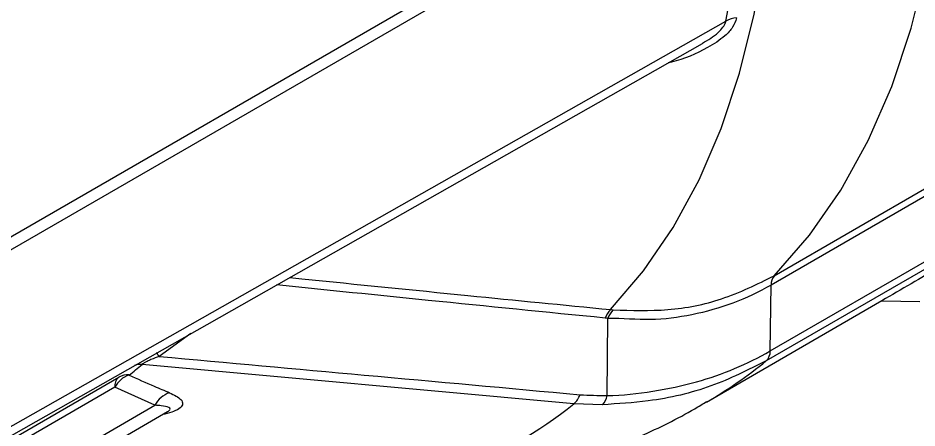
# Model space of a CAD drawing. Extents: x 17.3 to 113.1, y 4.8 to 84.5.
# Drawn here: x 80.481 to 82.8, y 62.867 to 63.923 of the extents above; entities that cross this region are included whole.
import ezdxf

# ---------------------------------------------------------------- set-up
doc = ezdxf.new("R2010")
doc.units = 0
doc.header["$MEASUREMENT"] = 0
doc.layers.add('OBJECT', color=7, linetype='CONTINUOUS')

msp = doc.modelspace()

# ---------------------------------------------------------------- linework, layer by layer
at = {"layer": 'OBJECT'}
for p, q in [((82.3577, 64.4526), (79.0457, 62.5406)), ((79.0457, 62.5079), (82.3577, 64.4199)), ((83.0223, 63.5808), (82.4236, 63.2352)), ((82.4318, 63.2591), (82.8358, 63.4923)), ((82.421, 63.0653), (83.0949, 63.4543)), ((83.0848, 63.4287), (82.4109, 63.0397)), ((82.421, 63.0653), (82.4236, 63.2352)), ((82.2567, 62.9334), (82.7095, 63.1949)), ((82.7093, 63.1947), (82.8072, 63.1931)), ((82.0096, 63.1718), (82.0162, 63.1712)), ((82.0007, 62.9504), (82.0023, 63.1493)), ((80.9266, 63.1099), (80.845, 63.0513)), ((81.9146, 62.929), (80.801, 63.0307)), ((77.9698, 61.3979), (80.741, 62.9976)), ((80.7305, 62.9717), (77.9605, 61.3726)), ((80.8342, 62.9254), (80.7305, 62.9717)), ((77.9643, 61.2686), (80.8342, 62.9254)), ((81.9885, 62.9267), (81.9146, 62.929)), ((77.9583, 61.2298), (80.8669, 62.9089)), ((80.8669, 62.9089), (80.867, 62.909))]:
    msp.add_line(p, q, dxfattribs=at)
at = {"layer": 'OBJECT', "flags": 128}
for points in [[(82.4318, 63.2591), (82.5222, 63.3633), (82.603, 63.4797), (82.674, 63.6079), (82.7348, 63.7471), (82.7851, 63.8968), (82.8247, 64.0563), (82.8534, 64.2247), (82.8711, 64.4014), (82.8776, 64.5854)], [(82.0096, 63.1718), (82.0947, 63.2718), (82.1708, 63.3833), (82.2376, 63.5058), (82.2948, 63.6386), (82.3422, 63.7812), (82.3795, 63.933), (82.4065, 64.0932), (82.4231, 64.2611), (82.4293, 64.436)], [(78.9625, 62.0219), (79.1388, 62.1217), (79.8442, 62.5209), (82.3069, 63.9153)], [(78.9374, 61.9829), (79.5749, 62.344), (82.2467, 63.8579)], [(80.845, 63.0513), (80.8427, 63.0546), (80.8406, 63.0577), (80.8387, 63.0604), (80.8384, 63.0609)]]:
    msp.add_lwpolyline(points, dxfattribs=at)
at = {"layer": 'OBJECT'}
for centre, radius, start, end in [((79.8239, 64.42), 2.5337, 348.5093, 359.9974), ((82.338, 63.8586), 0.0647, 93.1014, 118.8108), ((82.4582, 63.2367), 0.0346, 139.6119, 182.4222), ((82.0499, 63.1299), 0.0581, 133.8198, 159.7763), ((82.0567, 63.1302), 0.0576, 134.6227, 160.5953), ((82.3883, 63.0635), 0.0328, 313.6403, 3.298), ((80.1986, 63.7368), 0.9282, 307.7924, 310.4692), ((80.7973, 62.9828), 0.048, 85.5842, 108.9101), ((81.6669, 63.9543), 1.179, 300.0416, 309.127), ((80.7629, 62.9737), 0.0325, 132.4717, 183.4738), ((80.7891, 62.9406), 0.0663, 109.1232, 152.0655), ((80.7633, 62.9579), 0.0456, 84.9085, 119.353), ((80.8922, 62.8957), 0.0651, 108.0595, 152.9247), ((81.8797, 62.9702), 0.054, 310.213, 340.9051), ((81.9522, 62.9604), 0.0495, 317.1455, 348.379), ((81.2111, 63.8055), 1.124, 291.026, 308.7499)]:
    msp.add_arc(centre, radius, start, end, dxfattribs=at)
for points, knots in [([(82.3345, 63.9232), (82.3317, 63.9151), (82.326, 63.899), (82.3003, 63.8718), (82.2486, 63.8385), (82.1961, 63.8161), (82.1608, 63.8082), (82.1577, 63.8075)], [0, 0, 0, 0, 0.143825, 0.286943, 0.531667, 0.959784, 1, 1, 1, 1]), ([(82.2463, 63.8585), (82.2608, 63.8668), (82.2811, 63.8786), (82.2995, 63.8985), (82.3053, 63.9089), (82.3066, 63.9141), (82.3069, 63.9153)], [0, 0, 0, 0, 0.539766, 0.759334, 0.946999, 1, 1, 1, 1]), ([(83.0089, 63.3719), (82.9841, 63.3569), (82.9344, 63.3269), (82.8347, 63.2676), (82.7594, 63.2239), (82.7093, 63.1947)], [0, 0, 0, 0, 0.250124, 0.500247, 1, 1, 1, 1]), ([(81.1815, 63.2544), (81.1921, 63.2533), (81.3454, 63.2378), (81.6214, 63.2102), (81.8869, 63.1839), (82.0096, 63.1718)], [0, 0, 0, 0, 0.0381367, 0.5553096, 1, 1, 1, 1]), ([(82.0162, 63.1712), (82.0635, 63.1697), (82.1594, 63.1666), (82.3012, 63.1949), (82.3873, 63.2372), (82.4318, 63.2591)], [0, 0, 0, 0, 0.319145, 0.647516, 1, 1, 1, 1]), ([(81.9953, 63.15), (81.8432, 63.1651), (81.5608, 63.1932), (81.2783, 63.222), (81.1479, 63.2353)], [0, 0, 0, 0, 0.538434, 1, 1, 1, 1]), ([(82.4236, 63.2352), (82.4236, 63.2352), (82.3922, 63.217), (82.3261, 63.1858), (82.2216, 63.1567), (82.112, 63.1416), (82.0408, 63.1493), (82.0023, 63.1493), (82.0023, 63.1493)], [0, 0, 0, 0, 0.0000045, 0.25468, 0.5093557, 0.7546737, 0.9999956, 1, 1, 1, 1]), ([(82.0023, 63.1493), (82.0023, 63.1493), (82.0001, 63.1498), (81.9977, 63.1499), (81.9953, 63.15)], [0, 0, 0, 0, 0.00031, 1, 1, 1, 1]), ([(82.0007, 62.9504), (82.0007, 62.9504), (82.0406, 62.9504), (82.1197, 62.9602), (82.2642, 62.9901), (82.3626, 63.0316), (82.421, 63.0653), (82.421, 63.0653)], [0, 0, 0, 0, 0.000004, 0.259099, 0.518181, 0.999995, 1, 1, 1, 1]), ([(80.845, 63.0513), (80.838, 63.0486), (80.8275, 63.0447), (80.8144, 63.0389), (80.8069, 63.035), (80.8028, 63.0323), (80.8014, 63.031), (80.801, 63.0307)], [0, 0, 0, 0, 0.437725, 0.652228, 0.821695, 0.945099, 1, 1, 1, 1]), ([(80.845, 63.0513), (81.0214, 63.0353), (81.3835, 63.0025), (81.7452, 62.9695), (81.9308, 62.9525)], [0, 0, 0, 0, 0.486991, 1, 1, 1, 1]), ([(82.4109, 63.0397), (82.3645, 63.0164), (82.2702, 62.9692), (82.1256, 62.9352), (82.0282, 62.9292), (81.9885, 62.9267)], [0, 0, 0, 0, 0.365475, 0.741466, 1, 1, 1, 1]), ([(80.7673, 63.0033), (80.789, 62.9935), (80.8237, 62.9779), (80.8588, 62.9631), (80.872, 62.9576)], [0, 0, 0, 0, 0.624898, 1, 1, 1, 1]), ([(80.872, 62.9576), (80.8835, 62.952), (80.9012, 62.9434), (80.9073, 62.9294), (80.9013, 62.9185), (80.8841, 62.9095), (80.8671, 62.9038), (80.8562, 62.902), (80.8544, 62.9017)], [0, 0, 0, 0, 0.3391436, 0.522878, 0.6772816, 0.8324514, 0.972553, 1, 1, 1, 1]), ([(81.9308, 62.9525), (81.9539, 62.9515), (81.977, 62.9504), (82.0007, 62.9504), (82.0007, 62.9504)], [0, 0, 0, 0, 0.999971, 1, 1, 1, 1]), ([(80.8668, 62.909), (80.8684, 62.91), (80.8723, 62.9123), (80.8739, 62.9161), (80.8691, 62.9209), (80.8541, 62.9239), (80.8397, 62.925), (80.8342, 62.9254)], [0, 0, 0, 0, 0.082873, 0.196236, 0.391578, 0.766364, 1, 1, 1, 1]), ([(81.9695, 62.7977), (82.0089, 62.8135), (82.0966, 62.8488), (82.1926, 62.8952), (82.2469, 62.9287), (82.2569, 62.9348)], [0, 0, 0, 0, 0.399762, 0.889433, 1, 1, 1, 1])]:
    msp.add_open_spline(points, degree=3, knots=knots, dxfattribs=at)

doc.saveas('drawing.dxf')
